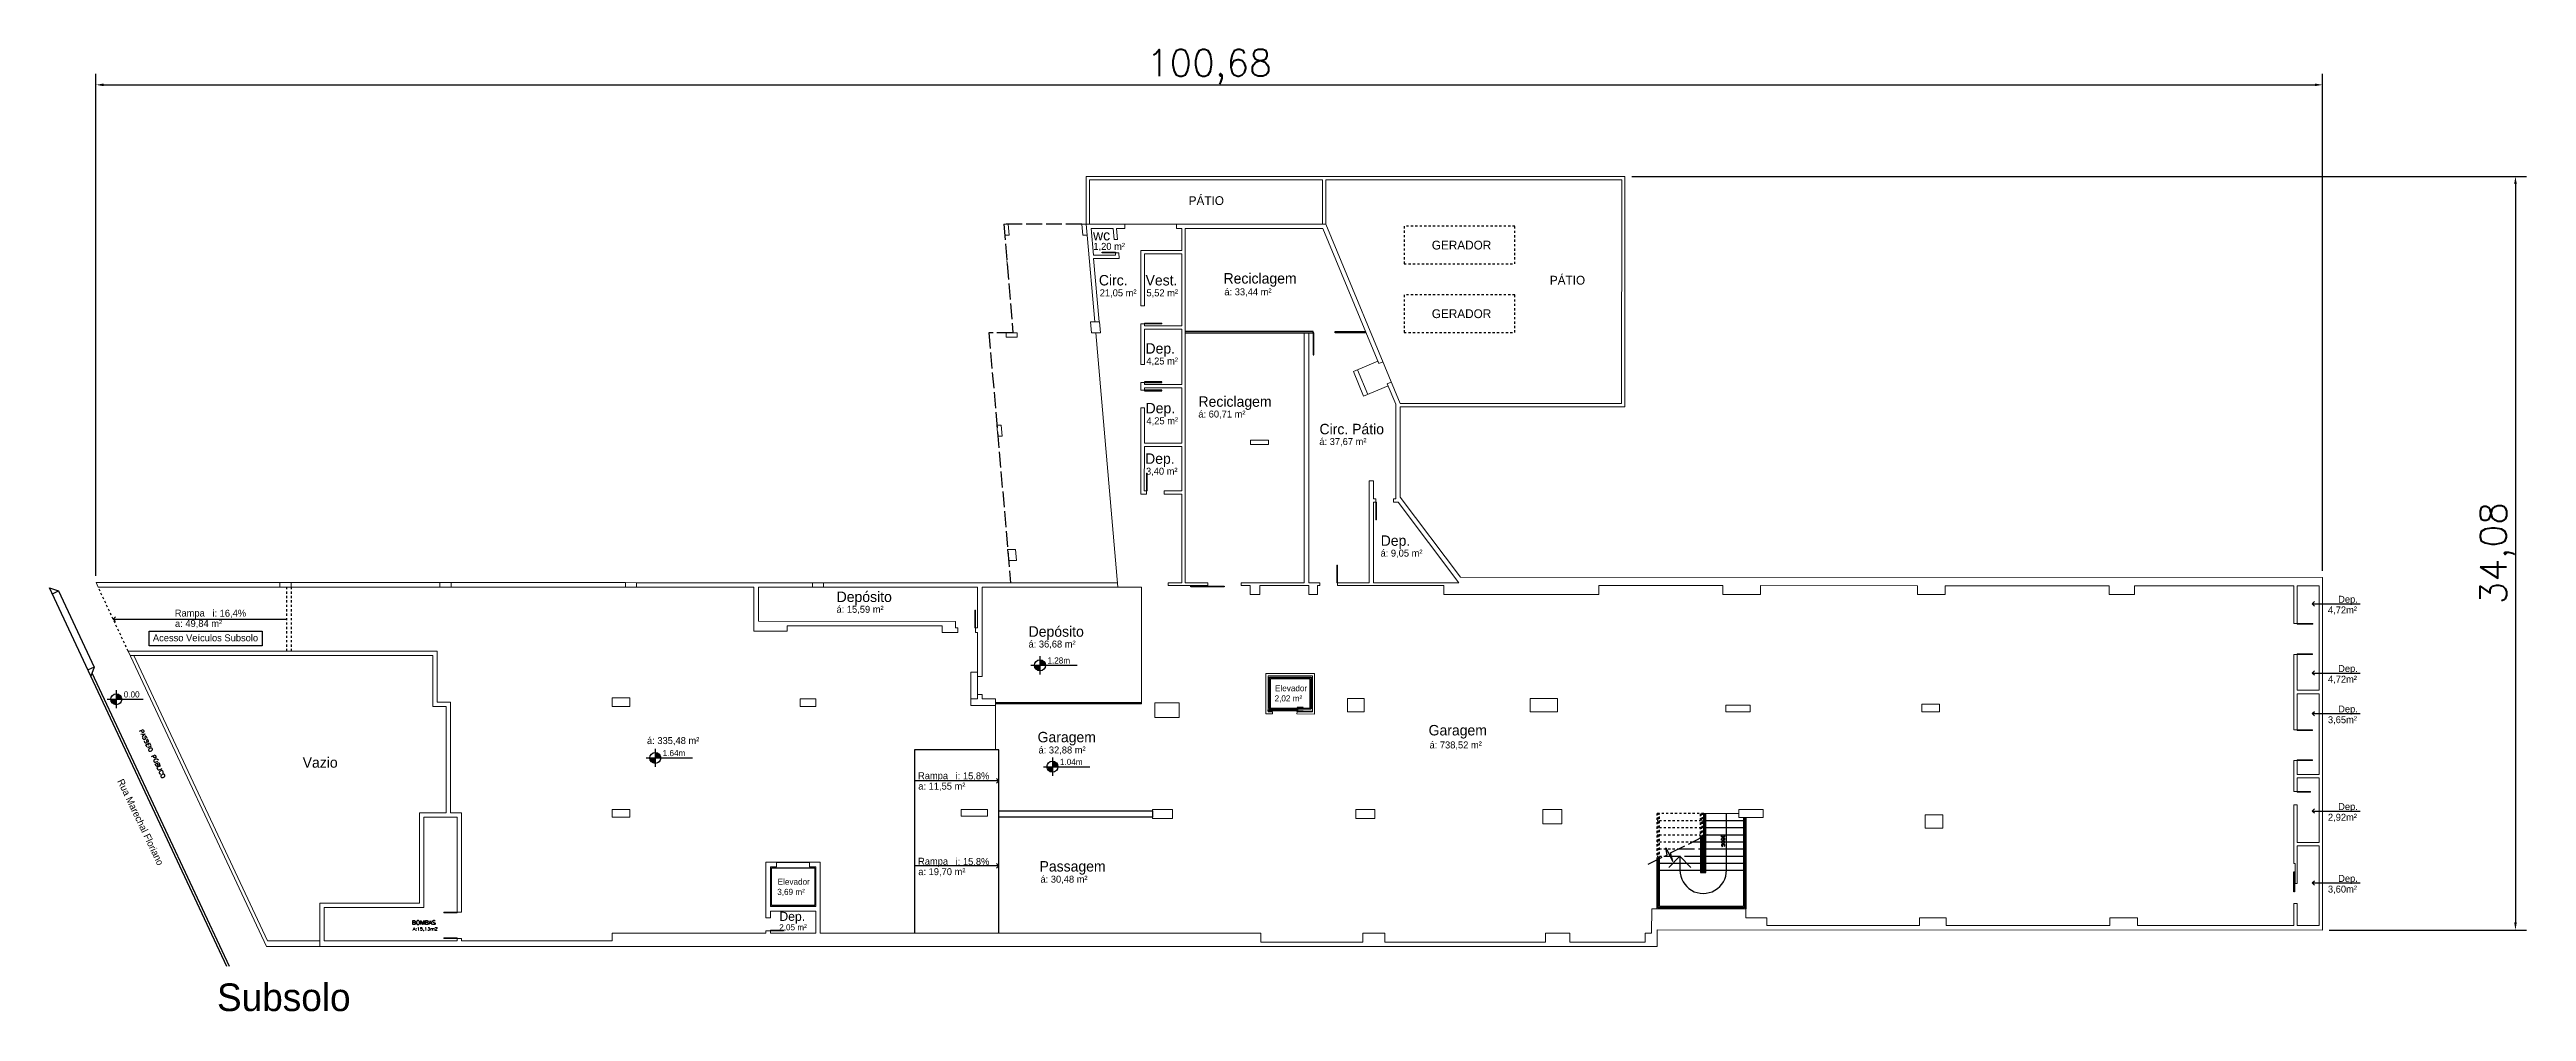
# Model space of a CAD drawing. Header units: metres. Extents: x 2842 to 2954, y 1745 to 1788.
import ezdxf

# ---------------------------------------------------------------- set-up
doc = ezdxf.new("R2010")
doc.units = ezdxf.units.M
doc.linetypes.add('ACAD_ISO02W100', pattern=[15, 12, -3])
doc.linetypes.add('DASHEDX2', pattern=[1.5, 1, -0.5])
for name, color, linetype in [('Cortes', 1, 'Continuous'), ('PAREDES', 7, 'Continuous'), ('PDF_0', 7, 'Continuous'), ('PDF_PENA-02', 7, 'Continuous'), ('PDF_PENA-03', 7, 'Continuous'), ('Plantas', 7, 'Continuous'), ('Prancha', 7, 'Continuous'), ('Textos', 7, 'Continuous'), ('VAGAS', 253, 'Continuous')]:
    doc.layers.add(name, color=color, linetype=linetype)
doc.styles.add('PADRAO MK', font='')
doc.styles.add('ROMANS', font='romans', dxfattribs={"height": 0.16})
doc.styles.get("Standard").update_dxf_attribs({"font": 'arial.ttf'})
doc.styles.get('PADRAO MK').set_extended_font_data('AvantGarde Bk BT')
doc.dimstyles.new('Cota', dxfattribs={"dimtxt": 0.07, "dimasz": 0.08, "dimexe": 0.04, "dimexo": 0.04, "dimgap": 0.02, "dimtad": 1, "dimtxsty": 'Standard', "dimcen": 2.5, "dimclrd": 252, "dimclre": 252, "dimadec": 0, "dimazin": 0, "dimtfac": 1, "dimtmove": 0, "dimatfit": 3, "dimfxl": 1, "dimarcsym": 0})
doc.dimstyles.new('mk50-100', dxfattribs={"dimtxt": 0.1, "dimasz": 0.2, "dimexe": 0.05, "dimexo": 0.1, "dimgap": 0.03, "dimtad": 1, "dimdec": 1, "dimlfac": 200, "dimzin": 12, "dimdsep": 46, "dimtxsty": 'PADRAO MK', "dimblk1": 'DOTSMALL', "dimblk2": 'DOTSMALL', "dimsah": 1, "dimcen": 0.2, "dimdle": 0.1, "dimclrd": 44, "dimclre": 44, "dimclrt": 1, "dimaunit": 1, "dimadec": 3, "dimazin": 3, "dimtfac": 1, "dimtdec": 1, "dimtofl": 0, "dimtmove": 2, "dimatfit": 3, "dimldrblk": 'OPEN90', "dimfxl": 1, "dimtolj": 1, "dimtzin": 1, "dimarcsym": 0})

# ---------------------------------------------------------------- blocks, each defined once
blk = doc.blocks.new('_DOTSMALL')
at = {"color": 0, "linetype": 'ByBlock', "const_width": 0.5}
blk.add_lwpolyline([(-0.0625, 0, 1), (0.0625, 0, 1)], format="xyb", close=True, dxfattribs=at)
blk = doc.blocks.new('_Open90')
at = {"color": 0, "linetype": 'ByBlock', "lineweight": -2}
for p, q in [((0, 0), (-1, 0)), ((-0.5, 0.5), (0, 0)), ((0, 0), (-0.5, -0.5))]:
    blk.add_line(p, q, dxfattribs=at)
blk = doc.blocks.new('*D8')
at = {"layer": 'DEFPOINTS', "color": 0, "transparency": 16777216}
for p in [(2944.43, 1786.57), (2843.75, 1764.06), (2944.43, 1764.3)]:
    blk.add_point(p, dxfattribs=at)
at = {"layer": 'VAGAS', "color": 1, "lineweight": -2, "transparency": 16777216}
for p, q in [((2843.75, 1764.36), (2843.75, 1787.07)), ((2844.1, 1786.57), (2944.08, 1786.57)), ((2944.43, 1764.6), (2944.43, 1787.07))]:
    blk.add_line(p, q, dxfattribs=at)
at = {"layer": 'VAGAS', "color": 1, "transparency": 16777216}
for points in [[(2844.1, 1786.63), (2844.1, 1786.51), (2843.75, 1786.57)], [(2944.08, 1786.63), (2944.08, 1786.51), (2944.43, 1786.57)]]:
    blk.add_solid(points, dxfattribs=at)
at = {"layer": 'VAGAS', "color": 7, "transparency": 16777216, "insert": (2894.09, 1787.38), "char_height": 0.16, "attachment_point": 5, "style": 'ROMANS'}
blk.add_mtext('{\\H7.5x;100,68}', dxfattribs=at)
blk = doc.blocks.new('_ArchTick')
at = {"color": 0, "linetype": 'ByBlock', "const_width": 0.15}
blk.add_lwpolyline([(-0.5, -0.5), (0.5, 0.5)], dxfattribs=at)
blk = doc.blocks.new('*D9')
at = {"layer": 'DEFPOINTS', "color": 0, "transparency": 16777216}
for p in [(2912.89, 1782.43), (2944.43, 1748.35), (2953.15, 1748.35)]:
    blk.add_point(p, dxfattribs=at)
at = {"layer": 'VAGAS', "color": 1, "lineweight": -2, "transparency": 16777216}
for p, q in [((2913.19, 1782.43), (2953.65, 1782.43)), ((2953.15, 1782.08), (2953.15, 1748.7)), ((2944.73, 1748.35), (2953.65, 1748.35))]:
    blk.add_line(p, q, dxfattribs=at)
at = {"layer": 'VAGAS', "color": 1, "transparency": 16777216}
for points in [[(2953.09, 1782.08), (2953.21, 1782.08), (2953.15, 1782.43)], [(2953.09, 1748.7), (2953.21, 1748.7), (2953.15, 1748.35)]]:
    blk.add_solid(points, dxfattribs=at)
at = {"layer": 'VAGAS', "color": 7, "transparency": 16777216, "insert": (2952.33, 1765.39), "char_height": 0.16, "attachment_point": 5, "rotation": 90, "style": 'ROMANS'}
blk.add_mtext('{\\H7.5x;34,08}', dxfattribs=at)

msp = doc.modelspace()

# ---------------------------------------------------------------- hatches: boundary and pattern name
at = {"layer": 'Textos', "ltscale": 0.1}
h = msp.add_hatch(color=253, dxfattribs=at)
h.paths.add_polyline_path([(2886.188, 1760.322, 0.4142136), (2886.435, 1760.074), (2886.435, 1760.322)])
h.paths.add_polyline_path([(2886.683, 1760.322, 0.4142136), (2886.435, 1760.569), (2886.435, 1760.322)])
h = msp.add_hatch(color=253, dxfattribs=at)
h.paths.add_polyline_path([(2844.422, 1758.787, 0.4142136), (2844.669, 1758.539), (2844.669, 1758.787)])
h.paths.add_polyline_path([(2844.917, 1758.787, 0.4142136), (2844.669, 1759.034), (2844.669, 1758.787)])
h = msp.add_hatch(color=253, dxfattribs=at)
h.paths.add_polyline_path([(2868.791, 1756.134, 0.4142136), (2869.038, 1755.886), (2869.038, 1756.134)])
h.paths.add_polyline_path([(2869.286, 1756.134, 0.4142136), (2869.038, 1756.382), (2869.038, 1756.134)])
h = msp.add_hatch(color=253, dxfattribs=at)
h.paths.add_polyline_path([(2886.752, 1755.737, 0.4142136), (2887, 1755.489), (2887, 1755.737)])
h.paths.add_polyline_path([(2887.247, 1755.737, 0.4142136), (2887, 1755.984), (2887, 1755.737)])

# ---------------------------------------------------------------- linework, layer by layer
at = {"color": 253, "linetype": 'ByBlock', "ltscale": 0.06}
msp.add_line((2843.521, 1759.837), (2841.652, 1763.828), dxfattribs=at)
at = {"color": 253, "linetype": 'DASHEDX2', "ltscale": 0.06}
for p, q in [((2845.208, 1760.958), (2843.848, 1763.862)), ((2852.367, 1763.86), (2852.366, 1760.957)), ((2852.57, 1763.86), (2852.57, 1760.957)), ((2916.446, 1753.62), (2914.344, 1753.62)), ((2914.344, 1751.531), (2914.344, 1753.62)), ((2914.391, 1751.555), (2914.391, 1753.62)), ((2914.441, 1751.581), (2914.441, 1753.62)), ((2916.294, 1752.506), (2916.294, 1753.62)), ((2916.345, 1752.531), (2916.345, 1753.62)), ((2916.395, 1752.556), (2916.395, 1753.62))]:
    msp.add_line(p, q, dxfattribs=at)
at = {"color": 253, "ltscale": 0.06}
for p, q in [((2896.806, 1758.37), (2896.807, 1759.789)), ((2896.807, 1759.789), (2898.692, 1759.789)), ((2898.692, 1759.789), (2898.692, 1758.348))]:
    msp.add_line(p, q, dxfattribs=at)
at = {"color": 253, "linetype": 'ACAD_ISO02W100', "ltscale": 0.06}
for points in [[(2888.328, 1780.275), (2884.797, 1780.276), (2885.212, 1775.359), (2884.123, 1775.359), (2885.109, 1764.055)], [(2916.446, 1753.298), (2916.493, 1753.298)], [(2916.446, 1752.98), (2916.493, 1752.98)], [(2913.929, 1751.323), (2914.789, 1751.755), (2914.73, 1752.069), (2915.043, 1751.45), (2914.946, 1751.836), (2916.633, 1752.675)], [(2914.675, 1751.696), (2914.675, 1751.696), (2916.294, 1751.696)], [(2915.865, 1751.183), (2915.37, 1751.696), (2914.869, 1751.183)], [(2915.315, 1752.018), (2915.315, 1752.018), (2916.294, 1752.018)], [(2915.955, 1752.34), (2916.294, 1752.34)], [(2916.344, 1751.696), (2916.395, 1751.696)], [(2916.345, 1752.34), (2916.395, 1752.34)], [(2916.345, 1752.018), (2916.395, 1752.018)], [(2916.446, 1752.658), (2916.493, 1752.658)], [(2916.446, 1752.34), (2916.493, 1752.34)], [(2916.446, 1752.018), (2916.493, 1752.018)], [(2916.446, 1751.696), (2916.493, 1751.696)], [(2917.392, 1752.649), (2917.392, 1752.56), (2917.252, 1752.56), (2917.252, 1752.649)], [(2917.319, 1752.48), (2917.328, 1752.501), (2917.332, 1752.509), (2917.345, 1752.514), (2917.366, 1752.514), (2917.379, 1752.509), (2917.387, 1752.501), (2917.391, 1752.48), (2917.391, 1752.42), (2917.252, 1752.42), (2917.252, 1752.48), (2917.26, 1752.501), (2917.264, 1752.509), (2917.281, 1752.514), (2917.294, 1752.514), (2917.307, 1752.509), (2917.311, 1752.501), (2917.319, 1752.48), (2917.319, 1752.42)], [(2917.273, 1752.23), (2917.26, 1752.213), (2917.252, 1752.196), (2917.252, 1752.166), (2917.26, 1752.149), (2917.273, 1752.132), (2917.285, 1752.132), (2917.298, 1752.141), (2917.307, 1752.149), (2917.311, 1752.162), (2917.328, 1752.2), (2917.332, 1752.213), (2917.341, 1752.221), (2917.353, 1752.23), (2917.375, 1752.23), (2917.387, 1752.213), (2917.391, 1752.196), (2917.391, 1752.166), (2917.387, 1752.149), (2917.374, 1752.132)], [(2917.319, 1752.56), (2917.319, 1752.615)], [(2914.344, 1751.378), (2914.391, 1751.378)], [(2914.344, 1751.056), (2914.39, 1751.056)], [(2916.344, 1751.378), (2916.395, 1751.378)], [(2916.344, 1751.056), (2916.395, 1751.056), (2916.446, 1751.056), (2916.493, 1751.056)], [(2916.446, 1751.378), (2916.493, 1751.378)]]:
    msp.add_lwpolyline(points, dxfattribs=at)
at = {"color": 253, "linetype": 'DASHEDX2', "ltscale": 0.06}
for points in [[(2907.905, 1780.175), (2902.9, 1780.176), (2902.9, 1778.472), (2907.905, 1778.471)], [(2907.905, 1777.068), (2902.899, 1777.069), (2902.899, 1775.369), (2907.905, 1775.369)]]:
    msp.add_lwpolyline(points, close=True, dxfattribs=at)
at = {"color": 253}
for points in [[(2841.652, 1763.828), (2842.05, 1763.684)], [(2841.779, 1763.557), (2842.05, 1763.684), (2843.665, 1760.238), (2843.521, 1759.835)], [(2843.665, 1760.238), (2843.394, 1760.111)], [(2891.025, 1758.625), (2884.417, 1758.626)], [(2891.025, 1758.583), (2884.417, 1758.583)], [(2884.568, 1748.208), (2884.57, 1756.502), (2880.763, 1756.503), (2880.762, 1748.208)]]:
    msp.add_lwpolyline(points, dxfattribs=at)
msp.add_lwpolyline([(2846.158, 1761.859), (2851.269, 1761.859), (2851.269, 1761.195), (2846.158, 1761.195)], close=True, dxfattribs=at)
at = {"color": 253, "linetype": 'ByBlock', "ltscale": 0.06}
for points in [[(2849.673, 1746.704), (2843.521, 1759.837)], [(2849.783, 1746.704), (2843.572, 1759.971)], [(2918.299, 1753.446), (2918.298, 1749.356), (2914.39, 1749.356), (2914.391, 1751.556)], [(2918.248, 1753.446), (2918.247, 1749.407), (2914.441, 1749.407), (2914.441, 1751.582)], [(2916.544, 1753.298), (2918.248, 1753.298)], [(2916.544, 1752.98), (2918.248, 1752.98)], [(2917.472, 1751.056), (2917.472, 1753.62)], [(2918.299, 1753.298), (2918.345, 1753.298)], [(2918.299, 1752.98), (2918.345, 1752.98)], [(2915.37, 1751.696), (2915.37, 1751.056)], [(2916.544, 1752.658), (2918.248, 1752.658)], [(2916.544, 1752.34), (2918.248, 1752.34)], [(2916.544, 1752.018), (2918.248, 1752.018)], [(2916.544, 1751.696), (2918.248, 1751.696)], [(2918.298, 1752.018), (2918.345, 1752.018)], [(2918.298, 1751.696), (2918.345, 1751.696)], [(2918.299, 1752.658), (2918.345, 1752.658)], [(2918.299, 1752.34), (2918.345, 1752.34)], [(2914.344, 1749.306), (2914.344, 1751.531), (2914.344, 1751.531)], [(2916.544, 1751.378), (2918.248, 1751.378)], [(2916.544, 1751.056), (2918.247, 1751.056)], [(2918.298, 1751.378), (2918.345, 1751.378)], [(2918.298, 1751.056), (2918.345, 1751.056)]]:
    msp.add_lwpolyline(points, dxfattribs=at)
at = {"color": 253, "ltscale": 0.06}
for points in [[(2896.955, 1758.37), (2896.866, 1758.37), (2896.866, 1759.73), (2898.633, 1759.729), (2898.632, 1758.387)], [(2898.082, 1758.348), (2898.692, 1758.348)], [(2898.341, 1758.387), (2898.632, 1758.387)], [(2898.34, 1758.251), (2898.752, 1758.251)], [(2916.294, 1752.506), (2916.294, 1750.958), (2916.544, 1750.958), (2916.544, 1753.62)], [(2916.345, 1752.531), (2916.344, 1751.005), (2916.493, 1751.005), (2916.493, 1753.62)], [(2916.446, 1751.056), (2916.446, 1753.62)], [(2916.395, 1751.005), (2916.395, 1752.556), (2916.395, 1752.556)], [(2874.519, 1751.413), (2876.02, 1751.413)], [(2914.441, 1751.378), (2916.294, 1751.378)], [(2914.441, 1751.056), (2916.294, 1751.056)]]:
    msp.add_lwpolyline(points, dxfattribs=at)
for points in [[(2896.806, 1758.332), (2898.082, 1758.331), (2898.082, 1758.37), (2896.806, 1758.37)], [(2898.057, 1758.37), (2898.341, 1758.37), (2898.341, 1758.408), (2898.057, 1758.408)], [(2896.747, 1758.306), (2898.082, 1758.306), (2898.082, 1758.268), (2896.747, 1758.268)], [(2898.057, 1758.268), (2898.34, 1758.268), (2898.34, 1758.23), (2898.057, 1758.23)], [(2876.249, 1751.163), (2876.248, 1749.459), (2874.295, 1749.459), (2874.295, 1751.163)]]:
    msp.add_lwpolyline(points, close=True, dxfattribs=at)
at = {"color": 253, "linetype": 'DASHEDX2', "ltscale": 0.06}
for points in [[(2914.344, 1753.298), (2914.391, 1753.298)], [(2914.344, 1752.98), (2914.391, 1752.98)], [(2914.441, 1753.298), (2916.294, 1753.298)], [(2914.441, 1752.98), (2916.294, 1752.98)], [(2916.345, 1753.298), (2916.396, 1753.298)], [(2916.345, 1752.98), (2916.395, 1752.98)], [(2914.344, 1752.658), (2914.391, 1752.658)], [(2914.344, 1752.34), (2914.391, 1752.34)], [(2914.344, 1752.018), (2914.391, 1752.018)], [(2914.344, 1751.696), (2914.391, 1751.696)], [(2914.441, 1752.658), (2916.294, 1752.658)], [(2914.441, 1752.34), (2915.96, 1752.34)], [(2914.441, 1752.018), (2915.315, 1752.018)], [(2914.441, 1751.696), (2914.67, 1751.696)]]:
    msp.add_lwpolyline(points, dxfattribs=at)
at = {"color": 253, "linetype": 'ByBlock', "ltscale": 0.06}
msp.add_lwpolyline([(2918.345, 1753.446), (2918.345, 1749.305)], close=True, dxfattribs=at)
at = {"color": 253, "linetype": 'ACAD_ISO02W100', "ltscale": 0.06}
msp.add_lwpolyline([(2917.252, 1752.306), (2917.26, 1752.293), (2917.273, 1752.281), (2917.286, 1752.276), (2917.307, 1752.268), (2917.341, 1752.268), (2917.358, 1752.276), (2917.375, 1752.281), (2917.387, 1752.293), (2917.391, 1752.306), (2917.391, 1752.336), (2917.387, 1752.348), (2917.375, 1752.361), (2917.358, 1752.37), (2917.341, 1752.374), (2917.307, 1752.374), (2917.286, 1752.37), (2917.273, 1752.361), (2917.26, 1752.348), (2917.252, 1752.336)], close=True, dxfattribs=at)
at = {"color": 253, "linetype": 'ByBlock', "ltscale": 0.06}
msp.add_arc((2916.423, 1751.058), 1.053, 179.9921, 359.99211, dxfattribs=at)
at = {"layer": 'Cortes', "color": 253}
for points in [[(2889.248, 1778.974), (2889.248, 1779.004), (2889.845, 1779.004), (2889.845, 1778.974)], [(2898.788, 1775.361), (2898.788, 1774.361), (2898.817, 1774.361), (2898.818, 1775.361)], [(2891.951, 1773.116), (2891.951, 1773.146), (2891.154, 1773.146), (2891.154, 1773.116)], [(2891.951, 1772.735), (2891.951, 1772.768), (2891.154, 1772.769), (2891.154, 1772.735)], [(2893.259, 1763.906), (2894.76, 1763.905), (2894.76, 1763.876), (2893.259, 1763.876)], [(2943.131, 1750.98), (2943.161, 1750.98), (2943.161, 1750.081), (2943.131, 1750.081)]]:
    msp.add_lwpolyline(points, close=True, dxfattribs=at)
for points in [[(2893.007, 1775.362), (2898.788, 1775.361), (2898.788, 1775.412), (2893.007, 1775.413)], [(2901.183, 1775.361), (2899.788, 1775.361), (2899.788, 1775.412), (2901.161, 1775.412)]]:
    msp.add_lwpolyline(points, dxfattribs=at)
at = {"layer": 'PAREDES', "color": 253, "lineweight": 0}
for p, q in [((2890.274, 1780.275), (2892.605, 1780.275)), ((2858.978, 1758.456), (2858.978, 1760.757)), ((2859.58, 1758.455), (2858.978, 1758.456)), ((2859.58, 1758.002), (2859.58, 1758.455)), ((2859.779, 1758.655), (2859.779, 1753.653)), ((2859.579, 1753.653), (2859.58, 1758.002)), ((2858.375, 1749.563), (2858.376, 1753.653)), ((2858.376, 1753.653), (2859.579, 1753.653)), ((2860.279, 1753.653), (2859.779, 1753.653)), ((2853.869, 1747.61), (2853.87, 1749.564)), ((2853.87, 1749.564), (2858.375, 1749.563))]:
    msp.add_line(p, q, dxfattribs=at)
for points in [[(2890.274, 1780.275), (2889.803, 1780.275), (2888.527, 1780.275), (2888.528, 1782.428), (2912.886, 1782.425), (2912.884, 1772.011)], [(2899.212, 1780.274), (2899.213, 1782.279), (2888.676, 1782.28), (2888.676, 1780.275)], [(2899.365, 1780.274), (2902.721, 1772.165), (2912.736, 1772.164), (2912.738, 1782.277), (2899.365, 1782.279), (2899.365, 1780.274), (2892.605, 1780.275)], [(2884.797, 1780.276), (2884.848, 1779.776), (2885.047, 1779.776), (2885.001, 1780.276), (2884.802, 1780.276)], [(2888.917, 1775.859), (2888.574, 1779.775)], [(2889.116, 1775.859), (2888.862, 1778.724), (2890.019, 1778.724), (2889.998, 1778.974), (2889.845, 1778.974), (2889.854, 1778.872), (2888.849, 1778.872), (2888.748, 1780.076), (2889.752, 1780.076), (2889.794, 1779.576), (2889.947, 1779.576), (2889.901, 1780.076), (2890.273, 1780.076), (2890.274, 1780.275)], [(2892.605, 1780.275), (2892.605, 1780.075), (2892.855, 1780.075), (2892.855, 1779.075), (2891.002, 1779.075), (2891.002, 1776.57), (2891.155, 1776.57), (2891.155, 1778.923), (2892.855, 1778.923), (2892.854, 1775.672), (2891.154, 1775.672), (2891.154, 1775.769), (2891.154, 1775.799), (2891.951, 1775.799), (2891.951, 1775.769), (2891.154, 1775.769), (2891.002, 1775.769), (2891.002, 1773.917), (2891.154, 1773.917), (2891.154, 1775.519), (2892.854, 1775.519), (2892.854, 1773.018), (2891.154, 1773.019), (2891.154, 1773.116), (2891.002, 1773.116), (2891.001, 1772.769), (2891.154, 1772.769), (2891.154, 1772.866), (2892.854, 1772.866), (2892.853, 1770.365), (2891.154, 1770.365), (2891.154, 1771.968), (2891.001, 1771.968), (2891.001, 1768.06), (2891.251, 1768.06), (2891.251, 1768.212), (2891.251, 1769.013), (2891.281, 1769.013), (2891.281, 1768.212), (2891.251, 1768.212), (2891.153, 1768.212), (2891.154, 1770.213), (2892.853, 1770.213), (2892.853, 1768.212), (2892.052, 1768.212), (2892.052, 1768.06), (2892.853, 1768.059), (2892.852, 1764.054), (2892.229, 1764.054), (2892.229, 1763.927), (2892.852, 1763.927), (2894.031, 1763.927), (2894.031, 1764.054), (2893.005, 1764.054), (2893.007, 1780.075), (2899.229, 1780.075), (2901.755, 1773.975), (2901.941, 1774.051)], [(2889.962, 1763.855), (2888.967, 1775.363)], [(2898.589, 1775.361), (2898.587, 1764.053), (2899.087, 1764.053), (2899.087, 1763.926), (2898.986, 1763.926), (2898.985, 1763.523), (2898.587, 1763.524), (2898.587, 1763.926), (2896.383, 1763.926), (2896.383, 1763.524), (2895.934, 1763.524), (2895.934, 1763.927), (2895.531, 1763.927), (2895.531, 1764.054), (2898.384, 1764.053), (2898.385, 1775.362)], [(2902.178, 1772.958), (2901.068, 1772.496), (2900.606, 1773.606), (2901.716, 1774.068)], [(2943.276, 1757.41), (2943.128, 1757.41), (2943.128, 1760.813), (2943.98, 1760.813), (2943.98, 1760.847), (2943.277, 1760.847), (2943.277, 1759.19), (2944.277, 1759.19), (2944.278, 1763.92), (2943.277, 1763.92), (2943.277, 1762.186), (2943.981, 1762.186), (2943.981, 1762.216), (2943.129, 1762.216), (2943.129, 1763.92), (2935.919, 1763.921), (2935.919, 1763.518), (2934.779, 1763.519), (2934.779, 1763.921), (2927.37, 1763.922), (2927.37, 1763.52), (2926.12, 1763.52), (2926.12, 1763.922), (2919.008, 1763.923), (2919.008, 1763.521), (2917.308, 1763.521), (2917.308, 1763.924), (2911.701, 1763.924), (2911.701, 1763.522), (2904.695, 1763.523), (2904.695, 1763.925), (2899.888, 1763.926), (2899.888, 1764.854), (2899.859, 1764.854), (2899.859, 1764.053), (2901.321, 1764.053), (2901.322, 1768.66), (2901.521, 1768.66), (2901.521, 1767.851), (2901.622, 1767.851), (2901.622, 1767.702), (2901.652, 1767.702), (2901.652, 1766.901), (2901.622, 1766.901), (2901.622, 1767.702), (2901.521, 1767.702), (2901.52, 1764.053), (2905.381, 1764.052), (2902.635, 1767.702), (2902.423, 1767.702), (2902.423, 1767.85), (2902.521, 1767.85), (2902.522, 1772.123), (2902.14, 1773.051), (2902.322, 1773.127)], [(2901.254, 1772.572), (2900.792, 1773.683)], [(2912.884, 1772.011), (2902.721, 1772.013), (2902.72, 1767.918), (2905.445, 1764.302), (2944.43, 1764.297), (2944.428, 1748.348), (2914.343, 1748.352), (2914.343, 1747.602), (2901.726, 1747.603), (2901.225, 1747.604), (2893.418, 1747.605), (2893.418, 1747.605), (2885.107, 1747.606), (2884.606, 1747.606), (2876.647, 1747.607), (2876.147, 1747.607), (2872.243, 1747.608), (2851.462, 1747.61)], [(2843.848, 1763.862), (2843.754, 1764.061), (2852.07, 1764.06), (2843.754, 1764.061)], [(2876.149, 1764.056), (2868.189, 1764.057), (2867.689, 1764.058), (2859.805, 1764.059), (2852.57, 1764.06), (2859.805, 1764.059), (2867.689, 1764.058), (2868.189, 1764.057)], [(2889.945, 1764.055), (2884.609, 1764.055), (2876.649, 1764.056)], [(2852.07, 1763.861), (2843.848, 1763.862)], [(2872.046, 1763.858), (2852.57, 1763.86), (2873.504, 1763.858), (2873.504, 1761.861), (2875.008, 1761.861), (2875.008, 1762.111), (2882.015, 1762.11), (2882.014, 1761.809), (2882.718, 1761.809), (2882.718, 1762.008), (2882.616, 1762.008), (2882.616, 1762.309), (2873.707, 1762.31), (2873.707, 1763.858), (2876.149, 1763.857)], [(2883.315, 1758.804), (2883.616, 1758.804), (2883.617, 1761.809), (2883.519, 1761.809), (2883.519, 1762.809), (2883.485, 1762.809), (2883.485, 1762.008), (2883.617, 1762.008), (2883.617, 1763.856), (2876.649, 1763.857)], [(2891.025, 1758.583), (2891.026, 1763.855), (2885.109, 1763.856), (2884.609, 1763.856), (2883.816, 1763.856), (2883.816, 1759.808), (2883.616, 1759.808)], [(2859.779, 1758.655), (2859.779, 1758.655), (2859.779, 1758.655), (2859.779, 1758.655), (2859.177, 1758.655), (2859.178, 1760.956), (2845.208, 1760.958), (2845.415, 1760.513)], [(2845.208, 1760.958), (2851.462, 1747.61)], [(2845.301, 1760.759), (2858.978, 1760.757), (2845.466, 1760.759), (2851.508, 1747.86), (2853.869, 1747.86)], [(2884.417, 1758.507), (2883.315, 1758.507), (2883.315, 1758.804), (2883.315, 1760.008), (2883.616, 1760.008)], [(2896.954, 1758.12), (2896.649, 1758.12), (2896.65, 1759.951), (2898.849, 1759.95), (2898.849, 1758.119), (2898.056, 1758.12)], [(2896.955, 1758.217), (2896.747, 1758.217), (2896.747, 1759.849), (2898.752, 1759.849), (2898.752, 1758.217), (2898.057, 1758.217)], [(2883.815, 1759.007), (2883.616, 1759.007)], [(2884.417, 1756.502), (2884.417, 1758.507), (2884.417, 1758.804), (2883.815, 1758.804), (2883.815, 1759.007)], [(2909.839, 1758.215), (2908.598, 1758.216), (2908.598, 1758.817), (2909.839, 1758.817)], [(2909.839, 1758.817), (2909.839, 1758.215), (2909.839, 1758.817)], [(2943.128, 1756.011), (2943.98, 1756.011), (2943.98, 1756.041), (2943.276, 1756.041), (2943.276, 1755.384), (2944.276, 1755.384), (2944.277, 1759.037), (2943.277, 1759.037), (2943.276, 1757.38), (2943.98, 1757.38), (2943.98, 1757.41), (2943.128, 1757.41)], [(2896.955, 1758.217), (2896.954, 1758.12)], [(2898.057, 1758.217), (2898.056, 1758.12)], [(2943.276, 1756.011), (2943.128, 1756.011), (2943.128, 1754.608), (2943.878, 1754.608), (2943.878, 1754.578), (2943.276, 1754.578), (2943.276, 1755.235), (2944.276, 1755.235), (2944.276, 1752.307), (2943.276, 1752.307), (2943.276, 1754.006), (2943.128, 1754.006), (2943.127, 1751.353), (2943.195, 1751.353), (2943.195, 1750.454), (2943.275, 1750.454), (2943.276, 1752.154), (2944.276, 1752.154), (2944.275, 1748.551), (2943.275, 1748.551), (2943.275, 1749.552), (2943.127, 1749.552), (2943.127, 1748.551), (2936.066, 1748.552), (2936.066, 1748.9), (2934.815, 1748.9), (2934.815, 1748.553), (2927.406, 1748.554), (2927.406, 1748.901), (2926.207, 1748.901), (2926.207, 1748.554), (2919.298, 1748.555), (2919.298, 1748.902), (2918.345, 1748.902), (2918.345, 1749.305), (2914.094, 1749.306), (2914.093, 1748.204), (2913.792, 1748.204), (2913.792, 1747.805), (2910.389, 1747.806), (2910.389, 1748.204), (2909.287, 1748.204), (2909.287, 1747.806), (2902.026, 1747.807), (2902.027, 1748.205), (2901.026, 1748.205), (2901.026, 1747.807), (2896.419, 1747.808), (2896.419, 1748.206), (2876.498, 1748.209), (2876.499, 1751.413), (2876.02, 1751.413), (2876.02, 1751.214), (2876.295, 1751.214), (2876.295, 1749.413), (2874.244, 1749.413), (2874.244, 1751.214), (2874.519, 1751.214), (2874.519, 1751.413), (2874.045, 1751.413), (2874.044, 1748.908), (2874.244, 1748.908), (2874.244, 1749.209), (2876.295, 1749.209), (2876.295, 1748.209), (2874.244, 1748.209), (2874.244, 1748.341), (2874.845, 1748.34), (2874.845, 1748.311), (2874.044, 1748.311), (2874.044, 1748.209), (2867.085, 1748.21), (2867.085, 1747.858), (2860.278, 1747.859), (2860.278, 1747.961), (2859.477, 1747.961), (2859.477, 1747.991), (2860.079, 1747.991), (2860.079, 1747.859), (2854.068, 1747.86), (2854.069, 1749.365), (2858.574, 1749.364), (2858.575, 1753.454), (2860.079, 1753.454), (2860.079, 1749.131), (2859.477, 1749.131), (2859.477, 1749.161), (2860.278, 1749.16), (2860.279, 1753.653)], [(2918.027, 1753.62), (2916.446, 1753.62)]]:
    msp.add_lwpolyline(points, dxfattribs=at)
for points in [[(2888.574, 1779.775), (2888.527, 1780.275), (2888.328, 1780.275), (2888.375, 1779.775)], [(2884.911, 1775.16), (2884.911, 1775.359), (2885.411, 1775.359), (2885.411, 1775.16)], [(2889.12, 1775.859), (2889.167, 1775.363), (2888.967, 1775.363), (2888.764, 1775.363), (2888.717, 1775.859), (2888.917, 1775.859)], [(2884.686, 1771.176), (2884.733, 1770.676), (2884.533, 1770.676), (2884.487, 1771.176)], [(2896.761, 1770.301), (2896.761, 1770.5), (2895.96, 1770.5), (2895.96, 1770.301)], [(2885.325, 1765.556), (2885.372, 1765.06), (2885.02, 1765.06), (2884.973, 1765.556)], [(2852.57, 1763.86), (2852.07, 1763.861), (2852.07, 1764.06), (2852.57, 1764.06)], [(2859.805, 1763.859), (2859.305, 1763.86), (2859.305, 1764.059), (2859.805, 1764.059)], [(2868.189, 1763.858), (2867.689, 1763.858), (2867.689, 1764.058), (2868.189, 1764.057)], [(2876.649, 1763.857), (2876.149, 1763.857), (2876.149, 1764.056), (2876.649, 1764.056)], [(2867.887, 1758.857), (2867.887, 1758.459), (2867.086, 1758.459), (2867.086, 1758.857)], [(2875.597, 1758.805), (2876.296, 1758.805), (2876.296, 1758.457), (2875.597, 1758.457)], [(2891.627, 1757.968), (2891.627, 1758.621), (2892.729, 1758.62), (2892.729, 1757.968)], [(2900.337, 1758.819), (2901.087, 1758.818), (2901.087, 1758.217), (2900.337, 1758.217)], [(2917.447, 1758.515), (2917.447, 1758.214), (2918.549, 1758.214), (2918.549, 1758.515)], [(2926.306, 1758.565), (2926.306, 1758.213), (2927.107, 1758.213), (2927.107, 1758.565)], [(2867.086, 1753.453), (2867.086, 1753.801), (2867.887, 1753.801), (2867.887, 1753.453)], [(2882.865, 1753.498), (2884.065, 1753.497), (2884.065, 1753.798), (2882.865, 1753.798)], [(2891.524, 1753.399), (2891.524, 1753.797), (2892.427, 1753.797), (2892.427, 1753.399)], [(2900.718, 1753.398), (2900.718, 1753.796), (2901.57, 1753.796), (2901.57, 1753.397)], [(2909.177, 1753.146), (2909.178, 1753.795), (2910.03, 1753.795), (2910.029, 1753.146)], [(2919.129, 1753.793), (2919.129, 1753.446), (2918.027, 1753.446), (2918.027, 1753.794)], [(2926.458, 1752.957), (2927.259, 1752.957), (2927.259, 1753.559), (2926.458, 1753.559)]]:
    msp.add_lwpolyline(points, close=True, dxfattribs=at)
at = {"layer": 'PDF_0', "color": 253, "lineweight": 9}
msp.add_lwpolyline([(2884.962, 1778.381), (2884.941, 1778.631)], dxfattribs=at)
at = {"layer": 'PDF_PENA-02', "color": 253, "lineweight": 20}
for points in [[(2858.082, 1748.33), (2858.137, 1748.47), (2858.193, 1748.33)], [(2858.104, 1748.377), (2858.171, 1748.377)], [(2858.303, 1748.444), (2858.315, 1748.453), (2858.337, 1748.47), (2858.337, 1748.33)], [(2858.498, 1748.47), (2858.43, 1748.47), (2858.426, 1748.411), (2858.43, 1748.419), (2858.451, 1748.423), (2858.472, 1748.423), (2858.489, 1748.419), (2858.506, 1748.406), (2858.51, 1748.385), (2858.51, 1748.372), (2858.506, 1748.351), (2858.489, 1748.338), (2858.472, 1748.33), (2858.451, 1748.33), (2858.43, 1748.338), (2858.426, 1748.343), (2858.417, 1748.355)], [(2858.57, 1748.338), (2858.566, 1748.33), (2858.557, 1748.338), (2858.566, 1748.343), (2858.57, 1748.338), (2858.57, 1748.326), (2858.566, 1748.309), (2858.557, 1748.305)], [(2858.638, 1748.444), (2858.65, 1748.453), (2858.672, 1748.47), (2858.672, 1748.33)], [(2858.765, 1748.47), (2858.837, 1748.47), (2858.799, 1748.419), (2858.82, 1748.419), (2858.833, 1748.41), (2858.837, 1748.406), (2858.845, 1748.385), (2858.845, 1748.372), (2858.837, 1748.351), (2858.824, 1748.338), (2858.803, 1748.33), (2858.786, 1748.33), (2858.765, 1748.338), (2858.756, 1748.343), (2858.752, 1748.355)], [(2858.892, 1748.423), (2858.892, 1748.33)], [(2858.892, 1748.398), (2858.913, 1748.419), (2858.926, 1748.423), (2858.943, 1748.423), (2858.96, 1748.419), (2858.964, 1748.398), (2858.964, 1748.33)], [(2858.964, 1748.398), (2858.985, 1748.419), (2858.998, 1748.423), (2859.019, 1748.423), (2859.032, 1748.419), (2859.04, 1748.398), (2859.04, 1748.33)], [(2859.091, 1748.436), (2859.091, 1748.444), (2859.1, 1748.457), (2859.104, 1748.466), (2859.117, 1748.47), (2859.146, 1748.47), (2859.159, 1748.466), (2859.163, 1748.457), (2859.172, 1748.444), (2859.172, 1748.432), (2859.163, 1748.419), (2859.15, 1748.398), (2859.087, 1748.33), (2859.18, 1748.33)]]:
    msp.add_lwpolyline(points, dxfattribs=at)
for points in [[(2858.231, 1748.423), (2858.222, 1748.419), (2858.231, 1748.411), (2858.239, 1748.419)], [(2858.231, 1748.343), (2858.222, 1748.338), (2858.231, 1748.33), (2858.239, 1748.338)]]:
    msp.add_lwpolyline(points, close=True, dxfattribs=at)
at = {"layer": 'PDF_PENA-03', "color": 253, "lineweight": 30}
for points in [[(2845.72, 1757.343), (2845.881, 1757.423), (2845.915, 1757.351), (2845.919, 1757.326), (2845.915, 1757.313), (2845.902, 1757.296), (2845.881, 1757.288), (2845.86, 1757.288), (2845.847, 1757.292), (2845.83, 1757.313), (2845.796, 1757.381)], [(2845.784, 1757.203), (2845.979, 1757.22), (2845.843, 1757.08)], [(2845.851, 1757.207), (2845.89, 1757.131)], [(2846.051, 1757.008), (2846.059, 1757.029), (2846.055, 1757.059), (2846.042, 1757.088), (2846.021, 1757.105), (2846, 1757.114), (2845.983, 1757.11), (2845.97, 1757.093), (2845.966, 1757.08), (2845.966, 1757.063), (2845.974, 1757.008), (2845.974, 1756.991), (2845.97, 1756.978), (2845.957, 1756.961), (2845.932, 1756.953), (2845.911, 1756.961), (2845.894, 1756.978), (2845.877, 1757.012), (2845.873, 1757.037), (2845.881, 1757.059)], [(2846.123, 1756.851), (2846.131, 1756.876), (2846.127, 1756.902), (2846.114, 1756.931), (2846.097, 1756.953), (2846.072, 1756.961), (2846.055, 1756.953), (2846.046, 1756.94), (2846.042, 1756.927), (2846.042, 1756.906), (2846.046, 1756.855), (2846.046, 1756.834), (2846.042, 1756.821), (2846.029, 1756.809), (2846.008, 1756.796), (2845.983, 1756.804), (2845.966, 1756.826), (2845.953, 1756.855), (2845.949, 1756.881), (2845.957, 1756.906)], [(2846.059, 1756.631), (2846.008, 1756.732), (2846.174, 1756.809), (2846.22, 1756.707)], [(2846.241, 1756.66), (2846.08, 1756.584)], [(2846.097, 1756.77), (2846.123, 1756.711)], [(2846.267, 1756.19), (2846.432, 1756.266), (2846.462, 1756.194), (2846.466, 1756.169), (2846.462, 1756.156), (2846.449, 1756.143), (2846.428, 1756.13), (2846.407, 1756.13), (2846.398, 1756.135), (2846.377, 1756.156), (2846.343, 1756.224)], [(2846.491, 1756.096), (2846.39, 1756.05), (2846.373, 1756.029), (2846.364, 1756.007), (2846.368, 1755.978), (2846.373, 1755.965), (2846.394, 1755.944), (2846.415, 1755.935), (2846.44, 1755.94), (2846.542, 1755.986)], [(2846.542, 1755.825), (2846.546, 1755.8), (2846.542, 1755.787), (2846.529, 1755.774), (2846.508, 1755.762), (2846.487, 1755.762), (2846.479, 1755.766), (2846.457, 1755.787), (2846.423, 1755.855), (2846.589, 1755.931), (2846.623, 1755.863), (2846.623, 1755.834), (2846.618, 1755.825), (2846.61, 1755.808), (2846.593, 1755.8), (2846.576, 1755.804), (2846.563, 1755.808), (2846.542, 1755.825), (2846.512, 1755.897)], [(2846.665, 1755.77), (2846.504, 1755.694), (2846.546, 1755.601)], [(2846.58, 1756.033), (2846.517, 1756.079)], [(2846.729, 1755.639), (2846.563, 1755.562)], [(2846.771, 1755.448), (2846.784, 1755.465), (2846.788, 1755.486), (2846.792, 1755.507), (2846.775, 1755.537), (2846.762, 1755.55), (2846.737, 1755.558), (2846.72, 1755.558), (2846.69, 1755.554), (2846.652, 1755.537), (2846.635, 1755.516), (2846.623, 1755.503), (2846.614, 1755.478), (2846.614, 1755.461), (2846.627, 1755.427), (2846.644, 1755.418), (2846.665, 1755.41), (2846.686, 1755.41)], [(2858.15, 1748.69), (2858.176, 1748.682), (2858.184, 1748.673), (2858.193, 1748.656), (2858.193, 1748.631), (2858.184, 1748.614), (2858.176, 1748.601), (2858.15, 1748.593), (2858.074, 1748.593), (2858.074, 1748.775), (2858.15, 1748.775), (2858.176, 1748.767), (2858.184, 1748.758), (2858.193, 1748.741), (2858.193, 1748.724), (2858.184, 1748.707), (2858.176, 1748.699), (2858.15, 1748.69), (2858.074, 1748.69)], [(2858.443, 1748.593), (2858.443, 1748.775), (2858.51, 1748.593), (2858.578, 1748.775), (2858.578, 1748.593)], [(2858.727, 1748.69), (2858.752, 1748.682), (2858.761, 1748.673), (2858.769, 1748.656), (2858.769, 1748.631), (2858.761, 1748.614), (2858.752, 1748.601), (2858.727, 1748.593), (2858.646, 1748.593), (2858.646, 1748.775), (2858.727, 1748.775), (2858.752, 1748.766), (2858.761, 1748.758), (2858.769, 1748.741), (2858.769, 1748.724), (2858.761, 1748.707), (2858.752, 1748.699), (2858.727, 1748.69), (2858.646, 1748.69)], [(2858.803, 1748.593), (2858.871, 1748.775), (2858.939, 1748.593)], [(2858.828, 1748.656), (2858.913, 1748.656)], [(2859.095, 1748.749), (2859.078, 1748.766), (2859.053, 1748.775), (2859.015, 1748.775), (2858.989, 1748.766), (2858.972, 1748.75), (2858.972, 1748.733), (2858.981, 1748.716), (2858.989, 1748.707), (2859.006, 1748.699), (2859.061, 1748.682), (2859.078, 1748.673), (2859.087, 1748.665), (2859.095, 1748.648), (2859.095, 1748.622), (2859.078, 1748.601), (2859.053, 1748.593), (2859.015, 1748.593), (2858.989, 1748.601), (2858.972, 1748.622)]]:
    msp.add_lwpolyline(points, dxfattribs=at)
for points in [[(2846.292, 1756.558), (2846.275, 1756.571), (2846.254, 1756.58), (2846.233, 1756.58), (2846.207, 1756.58), (2846.169, 1756.558), (2846.148, 1756.542), (2846.135, 1756.525), (2846.127, 1756.503), (2846.127, 1756.482), (2846.144, 1756.453), (2846.157, 1756.44), (2846.182, 1756.431), (2846.199, 1756.431), (2846.224, 1756.436), (2846.267, 1756.453), (2846.284, 1756.474), (2846.296, 1756.486), (2846.305, 1756.512), (2846.305, 1756.529)], [(2846.851, 1755.376), (2846.839, 1755.384), (2846.813, 1755.393), (2846.796, 1755.393), (2846.767, 1755.393), (2846.729, 1755.372), (2846.712, 1755.355), (2846.699, 1755.338), (2846.69, 1755.317), (2846.69, 1755.295), (2846.703, 1755.266), (2846.72, 1755.253), (2846.741, 1755.244), (2846.762, 1755.244), (2846.788, 1755.249), (2846.826, 1755.266), (2846.847, 1755.287), (2846.86, 1755.3), (2846.868, 1755.325), (2846.868, 1755.342)], [(2858.294, 1748.775), (2858.277, 1748.767), (2858.26, 1748.75), (2858.252, 1748.733), (2858.243, 1748.707), (2858.243, 1748.665), (2858.252, 1748.639), (2858.26, 1748.622), (2858.277, 1748.601), (2858.294, 1748.593), (2858.328, 1748.593), (2858.345, 1748.601), (2858.366, 1748.622), (2858.375, 1748.639), (2858.383, 1748.665), (2858.383, 1748.707), (2858.375, 1748.733), (2858.366, 1748.75), (2858.345, 1748.767), (2858.328, 1748.775)]]:
    msp.add_lwpolyline(points, close=True, dxfattribs=at)
at = {"layer": 'Plantas', "color": 253}
msp.add_lwpolyline([(2884.569, 1753.744), (2891.524, 1753.744), (2891.524, 1753.456), (2884.569, 1753.456)], close=True, dxfattribs=at)
at = {"layer": 'Textos', "color": 253, "ltscale": 0.1}
for p, q in [((2886.435, 1760.733), (2886.435, 1759.911)), ((2886.025, 1760.322), (2888.12, 1760.322)), ((2844.259, 1758.787), (2845.893, 1758.787)), ((2844.669, 1759.197), (2844.669, 1758.376)), ((2868.628, 1756.134), (2870.723, 1756.134)), ((2869.038, 1756.545), (2869.038, 1755.723)), ((2887, 1756.147), (2887, 1755.326)), ((2886.589, 1755.737), (2888.685, 1755.737))]:
    msp.add_line(p, q, dxfattribs=at)
for centre in [(2886.435, 1760.322), (2844.669, 1758.787), (2869.038, 1756.134), (2887, 1755.737)]:
    msp.add_circle(centre, 0.248, dxfattribs=at)

# ---------------------------------------------------------------- texts
at = {"layer": 'Prancha', "color": 253, "linetype": 'Continuous', "ltscale": 0.6, "style": 'PADRAO MK'}
msp.add_text('Subsolo', height=1.25, dxfattribs=at).set_placement((2849.224, 1744.685))
at = {"layer": 'Textos', "color": 253, "style": 'PADRAO MK'}
for s, height, p in [('PÁTIO', 0.3976, (2893.159, 1781.135)), ('wc', 0.4728, (2888.835, 1779.535)), ('1,20 m²', 0.3152, (2888.849, 1779.108)), ('GERADOR', 0.3976, (2904.152, 1779.124)), ('Circ.', 0.4728, (2889.098, 1777.498)), ('Vest.', 0.4728, (2891.21, 1777.498)), ('Reciclagem', 0.4728, (2894.736, 1777.583)), ('á: 33,44 m²', 0.31523, (2894.773, 1777.052)), ('PÁTIO', 0.3976, (2909.49, 1777.536)), ('21,05 m²', 0.3152, (2889.137, 1777.006)), ('5,52 m²', 0.3152, (2891.249, 1777.006)), ('GERADOR', 0.3976, (2904.152, 1776.022)), ('4,25 m²', 0.3152, (2891.245, 1773.923)), ('Dep.', 0.4728, (2891.206, 1774.415)), ('Dep.', 0.4728, (2891.211, 1771.714)), ('á: 60,71 m²', 0.31523, (2893.595, 1771.525)), ('Reciclagem', 0.4728, (2893.603, 1772.011)), ('4,25 m²', 0.3152, (2891.25, 1771.221)), ('Circ. Pátio', 0.47285, (2899.074, 1770.768)), ('Dep.', 0.4728, (2891.189, 1769.432)), ('á: 37,67 m²', 0.31523, (2899.066, 1770.281)), ('3,40 m²', 0.3152, (2891.228, 1768.94)), ('Dep.', 0.4728, (2901.841, 1765.724)), ('á: 9,05 m²', 0.3152, (2901.833, 1765.237)), ('Rampa', 0.3152, (2847.313, 1762.528)), ('i: 16,4%%%', 0.3152, (2849.016, 1762.518)), ('á: 15,59 m²', 0.31523, (2877.234, 1762.696)), ('Depósito', 0.4728, (2877.242, 1763.183)), ('4,72m²', 0.3152, (2944.671, 1762.666)), ('Dep.', 0.3152, (2945.133, 1763.15)), ('Acesso Veículos Subsolo', 0.31523, (2846.326, 1761.406)), ('a: 49,84 m²', 0.31523, (2847.324, 1762.056)), ('Depósito', 0.4728, (2885.923, 1761.612)), ('á: 36,68 m²', 0.31523, (2885.915, 1761.125)), ('4,72m²', 0.3152, (2944.671, 1759.535)), ('Dep.', 0.3152, (2945.133, 1760.019)), ('2,02 m²', 0.2748, (2897.044, 1758.687)), ('Elevador', 0.2748, (2897.065, 1759.147)), ('Dep.', 0.3152, (2945.133, 1758.187)), ('Garagem', 0.4728, (2886.328, 1756.839)), ('Garagem', 0.4728, (2904.008, 1757.15)), ('3,65m²', 0.3152, (2944.671, 1757.703)), ('Vazio', 0.4728, (2853.098, 1755.69)), ('á: 335,48 m²', 0.31523, (2868.666, 1756.759)), ('á: 32,88 m²', 0.31523, (2886.368, 1756.334)), ('á: 738,52 m²', 0.31523, (2904.047, 1756.562)), ('a: 11,55 m²', 0.31523, (2880.932, 1754.7)), ('Rampa', 0.3152, (2880.921, 1755.172)), ('i: 15,8%%%', 0.3152, (2882.624, 1755.162)), ('Dep.', 0.3152, (2945.133, 1753.777)), ('2,92m²', 0.3152, (2944.671, 1753.293)), ('Rampa', 0.3152, (2880.921, 1751.302)), ('i: 15,8%%%', 0.3152, (2882.624, 1751.292)), ('Elevador', 0.2748, (2874.577, 1750.398)), ('a: 19,70 m²', 0.31523, (2880.932, 1750.831)), ('Passagem', 0.4728, (2886.416, 1750.996)), ('á: 30,48 m²', 0.31523, (2886.456, 1750.491)), ('Dep.', 0.3152, (2945.133, 1750.527)), ('3,69 m²', 0.2748, (2874.556, 1749.938)), ('3,60m²', 0.3152, (2944.671, 1750.043)), ('2,05 m²', 0.2748, (2874.645, 1748.339)), ('Dep.', 0.4121, (2874.652, 1748.763))]:
    msp.add_text(s, height=height, dxfattribs=at).set_placement(p)
at = {"layer": 'Textos', "color": 253, "ltscale": 0.1, "style": 'PADRAO MK'}
for s, p in [('1.28m', (2886.774, 1760.402)), ('0.00', (2845.008, 1758.866)), ('1.64m', (2869.377, 1756.214)), ('1.04m', (2887.339, 1755.817))]:
    msp.add_text(s, height=0.2751, dxfattribs=at).set_placement(p)
at = {"layer": 'Textos', "color": 253, "style": 'PADRAO MK'}
msp.add_text('Rua Marechal Floriano', height=0.31523, rotation=295.54689, dxfattribs=at).set_placement((2844.707, 1755.087))

# ---------------------------------------------------------------- dimensions: what is measured, and where the dimension line sits
at = {"layer": 'VAGAS', "color": 253}
dim = msp.add_linear_dim(base=(2944.43, 1786.569), p1=(2843.754, 1764.061), p2=(2944.43, 1764.297), text='{\\H7.5x;<>}', dimstyle='Cota', override={"dimtxt": 0.63, "dimasz": 0.35, "dimexe": 0.5, "dimexo": 0.3, "dimgap": 0.1, "dimtxsty": 'ROMANS', "dimblk1": 'ArchTick', "dimblk2": 'ArchTick', "dimclrd": 1, "dimclre": 1, "dimclrt": 7}, dxfattribs=at)
dim.commit()
dim.dimension.update_dxf_attribs({"geometry": '*D8', "text_midpoint": (2894.092, 1787.384)})
dim = msp.add_linear_dim(base=(2953.147, 1748.348), p1=(2912.886, 1782.427), p2=(2944.428, 1748.348), angle=270, text='{\\H7.5x;<>}', dimstyle='Cota', override={"dimtxt": 0.63, "dimasz": 0.35, "dimexe": 0.5, "dimexo": 0.3, "dimgap": 0.1, "dimtxsty": 'ROMANS', "dimblk1": 'ArchTick', "dimblk2": 'ArchTick', "dimclrd": 1, "dimclre": 1, "dimclrt": 7}, dxfattribs=at)
dim.commit()
dim.dimension.update_dxf_attribs({"geometry": '*D9', "text_midpoint": (2952.333, 1765.388)})

# ---------------------------------------------------------------- leaders
at = {"color": 253}
for points in [[(2943.96, 1763.102), (2946.122, 1763.102)], [(2844.528, 1762.409), (2852.367, 1762.409)], [(2943.96, 1759.971), (2946.122, 1759.971)], [(2943.96, 1758.139), (2946.122, 1758.139)], [(2884.569, 1755.095), (2880.763, 1755.096)], [(2943.96, 1753.729), (2946.122, 1753.729)], [(2884.569, 1751.255), (2880.763, 1751.256)], [(2943.96, 1750.479), (2946.122, 1750.479)]]:
    msp.add_leader(points, dimstyle='mk50-100', override={"dimgap": 0.03, "dimtad": 0}, dxfattribs=at)

doc.saveas('drawing.dxf')
